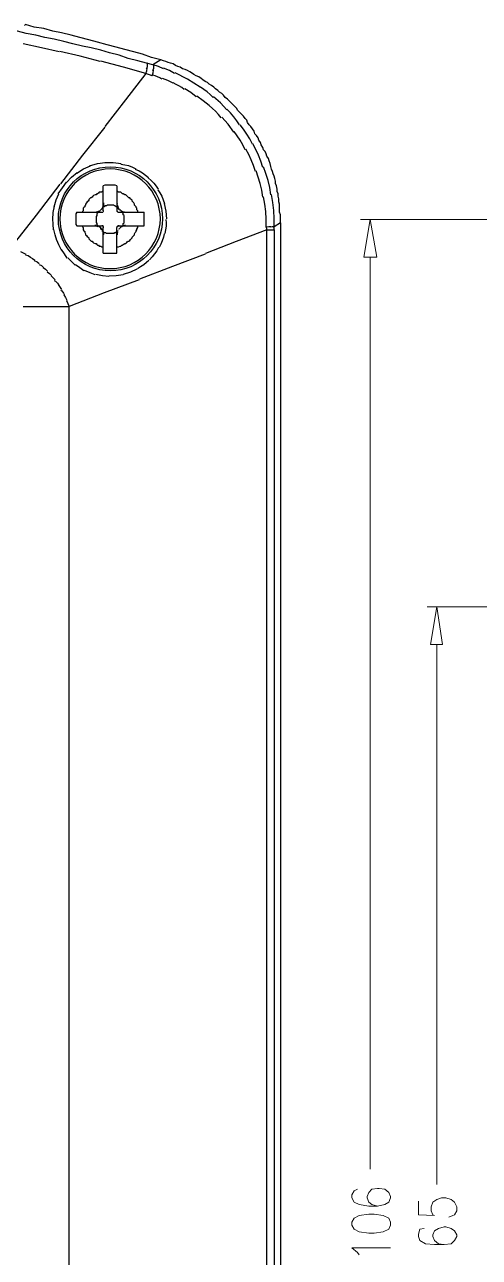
# Model space of a CAD drawing. Header units: millimetres. Extents: x 9 to 367, y 9 to 251.
# Drawn here: x 204.4 to 228.4, y 167.9 to 233 of the extents above; entities that cross this region are included whole.
import ezdxf

# ---------------------------------------------------------------- set-up
doc = ezdxf.new("R2010")
doc.units = ezdxf.units.MM
doc.layers.add('图层 1', color=7, linetype='Continuous')

msp = doc.modelspace()

# ---------------------------------------------------------------- linework, layer by layer
at = {"layer": '图层 1', "color": 7, "lineweight": 25}
for points in [[(204.469859, 232.960298), (204.427878, 232.917965)], [(211.624298, 231.097702), (211.116298, 231.224702), (210.650631, 231.394035), (210.184965, 231.521035), (209.719651, 231.648035), (209.253631, 231.775035), (208.787965, 231.902035), (208.280317, 232.029035), (207.814298, 232.156035), (207.348631, 232.283035), (206.882965, 232.410035), (206.374965, 232.537035), (205.909298, 232.621702), (205.443631, 232.748702), (204.935631, 232.833369), (204.469965, 232.960369)], [(210.862227, 230.928369), (210.396914, 231.055369), (209.888561, 231.182369), (209.422894, 231.351702), (208.914894, 231.478702), (208.449227, 231.605702), (207.941228, 231.732702), (207.475561, 231.817369), (206.967561, 231.944369), (206.502247, 232.071369), (205.993894, 232.198369), (205.486247, 232.283035), (205.020228, 232.410035), (204.512227, 232.494702), (204.046914, 232.621702), (203.538561, 232.706369), (203.030561, 232.791035), (202.522561, 232.875702)], [(206.247859, 231.520929), (205.312998, 231.745076), (204.347445, 231.943557)], [(208.406929, 231.012929), (207.360987, 231.291095), (206.285677, 231.539627)], [(210.819859, 230.378), (209.644888, 230.721165), (208.442137, 231.033108)], [(211.624298, 231.097702), (211.200965, 230.843702)], [(217.931929, 222.503894), (217.931929, 222.673227), (217.931929, 222.800227), (217.931929, 222.927227), (217.889596, 223.054227), (217.889596, 223.223561), (217.889596, 223.350561), (217.889596, 223.477561), (217.847263, 223.604561), (217.847263, 223.773894), (217.805282, 223.900894), (217.805282, 224.027894), (217.762949, 224.154894), (217.762949, 224.281894), (217.720263, 224.451227), (217.677929, 224.578227), (217.677929, 224.705227), (217.635596, 224.832227), (217.593263, 224.959228), (217.550929, 225.086227), (217.508596, 225.213227), (217.466263, 225.340227), (217.424282, 225.467227), (217.381596, 225.636561), (217.339263, 225.763561), (217.296929, 225.890561), (217.212263, 226.017561), (217.169929, 226.144561), (217.127949, 226.271561), (217.042929, 226.356227), (217.000596, 226.483227), (216.915929, 226.610227), (216.873596, 226.737227), (216.788929, 226.864227), (216.746949, 226.991227), (216.661929, 227.118227), (216.577263, 227.202894), (216.534929, 227.329894), (216.450263, 227.456894), (216.365949, 227.583894), (216.280929, 227.668561), (216.196263, 227.795561), (216.153929, 227.922561), (216.069616, 228.007227), (215.984596, 228.134227), (215.899929, 228.218894), (215.772929, 228.345894), (215.688616, 228.430561), (215.603596, 228.557561), (215.518929, 228.642227), (215.434263, 228.726894), (215.307616, 228.853894), (215.222596, 228.938561), (215.137929, 229.023227), (215.011282, 229.107894), (214.926263, 229.234894), (214.841596, 229.319561), (214.714596, 229.404227), (214.630282, 229.488894), (214.502929, 229.573561), (214.418263, 229.658227), (214.291263, 229.742894), (214.164263, 229.827561), (214.079596, 229.912227), (213.952949, 229.954561), (213.825596, 230.039227), (213.740929, 230.123894), (213.613929, 230.208561), (213.486929, 230.250894), (213.359929, 230.335561), (213.232929, 230.420227), (213.148263, 230.462561), (213.021263, 230.547227), (212.894616, 230.589561), (212.767263, 230.631894), (212.640263, 230.716561), (212.513616, 230.758894), (212.386263, 230.801227), (212.259263, 230.885894), (212.132616, 230.928227), (212.005263, 230.970561), (211.878263, 231.012894), (211.751263, 231.055227), (211.624263, 231.097561)], [(210.819859, 230.378), (209.753588, 228.986733), (208.664034, 227.583294)], [(210.819859, 230.378), (210.874451, 230.528592), (210.899939, 230.665161)], [(211.158526, 230.250894), (210.819859, 230.377894)], [(211.200894, 230.843631), (210.862227, 230.928298)], [(210.862227, 230.631929), (210.889072, 230.69689), (210.904208, 230.752888), (210.911142, 230.804322), (210.91338, 230.855591)], [(210.904596, 230.843631), (210.9098, 230.903074), (210.890132, 230.942409)], [(211.158526, 230.250894), (211.214, 230.423711), (211.238253, 230.564514)], [(211.200894, 230.547333), (211.241287, 230.655283), (211.246755, 230.756883)], [(211.751404, 230.631929), (211.490833, 230.755402), (211.217298, 230.846066)], [(211.243263, 230.716667), (211.24097, 230.802568), (211.21751, 230.846136)], [(212.343965, 230.378), (212.066858, 230.539219), (211.764351, 230.663397)], [(213.021263, 230.081737), (212.371446, 230.412643)], [(211.666667, 230.081737), (211.560872, 230.149719), (211.444196, 230.205165), (211.320046, 230.25155), (211.191828, 230.292346)], [(212.259227, 229.870035), (211.987104, 230.004091), (211.702544, 230.119096)], [(212.852141, 229.531369), (212.717832, 229.636557), (212.574329, 229.727557), (212.424211, 229.80804), (212.270058, 229.881677)], [(213.698596, 229.658333), (213.36672, 229.880539), (213.022674, 230.083431)], [(213.487071, 229.150369), (213.198057, 229.377734), (212.878882, 229.571233)], [(214.164369, 228.684561), (213.846736, 228.939531), (213.51561, 229.177039)], [(214.375894, 229.107965), (214.219724, 229.265149), (214.053896, 229.408179), (213.880793, 229.54036), (213.702794, 229.665001)], [(215.095561, 228.473035), (214.759716, 228.825857), (214.398472, 229.144019)], [(214.799298, 228.049631), (214.656914, 228.225094), (214.502127, 228.388122), (214.337881, 228.54136), (214.16712, 228.687454)], [(215.772859, 227.668631), (215.627696, 227.886665), (215.465634, 228.09633), (215.290408, 228.298522), (215.105756, 228.494131)], [(215.476596, 227.287596), (215.168092, 227.704491), (214.828896, 228.078524)], [(208.661176, 227.541667), (207.488499, 226.066174), (206.31344, 224.559989)], [(216.06951, 226.356369), (215.947449, 226.613042), (215.807396, 226.857445), (215.652791, 227.091728), (215.487074, 227.318041)], [(216.450192, 226.652667), (216.309417, 226.925347), (216.15452, 227.186287), (215.987386, 227.437239), (215.809901, 227.679956)], [(217.000702, 225.425), (216.897597, 225.756087), (216.772234, 226.073185), (216.628284, 226.378839), (216.469419, 226.675597)], [(216.619667, 225.213298), (216.514142, 225.524062), (216.391684, 225.820605), (216.254542, 226.105771), (216.104964, 226.382404)], [(206.628894, 224.620561), (206.904722, 224.910015), (207.203569, 225.149727)], [(207.179439, 225.128737), (207.534686, 225.349576), (207.895225, 225.51009)], [(207.856737, 225.509561), (208.280203, 225.623023), (208.686471, 225.682775)], [(208.661176, 225.678894), (209.099018, 225.686347), (209.514899, 225.633739)], [(209.507631, 225.594333), (209.715346, 225.568751), (209.917074, 225.518001), (210.112518, 225.44615), (210.301381, 225.357267)], [(210.269667, 225.340263), (210.465695, 225.250315), (210.645684, 225.143766), (210.811848, 225.022664), (210.966403, 224.88906)], [(217.000702, 223.858702), (216.946429, 224.21918), (216.865764, 224.56977), (216.762875, 224.911959), (216.641927, 225.247235)], [(217.424106, 223.985631), (217.362226, 224.361852), (217.275145, 224.732682), (217.166236, 225.098022), (217.038872, 225.457773)], [(206.290263, 224.536), (205.029259, 222.911635), (203.752379, 221.268219)], [(206.20549, 224.028), (206.417245, 224.348014), (206.641171, 224.639717)], [(209.296106, 224.451227), (209.211439, 224.493561), (209.169106, 224.493561), (209.126772, 224.493561), (209.041753, 224.493561), (208.99942, 224.493561), (208.957439, 224.493561), (208.872772, 224.493561), (208.830439, 224.493561), (208.74542, 224.493561), (208.703086, 224.493561), (208.661106, 224.493561), (208.576439, 224.451227)], [(210.947, 224.874631), (211.100502, 224.740885), (211.238924, 224.593908), (211.363322, 224.435688), (211.474756, 224.268206)], [(205.993965, 223.350702), (206.099622, 223.711241), (206.238087, 224.03368)], [(208.576404, 224.154965), (208.534071, 224.154965), (208.491737, 224.112631), (208.449404, 224.112631), (208.364384, 224.112631), (208.322051, 224.070298), (208.280071, 224.027965), (208.237737, 224.027965), (208.195404, 223.985631), (208.153071, 223.985631), (208.068404, 223.943298), (208.025718, 223.900965), (207.983384, 223.858631), (207.941051, 223.816298), (207.899071, 223.816298), (207.856737, 223.773965), (207.814404, 223.731631), (207.814404, 223.689298), (207.772071, 223.646965), (207.729737, 223.604631), (207.687051, 223.562298), (207.644718, 223.477631), (207.644718, 223.435298), (207.602737, 223.392965), (207.602737, 223.350631), (207.560404, 223.308298), (207.518071, 223.265965), (207.518071, 223.181298), (207.518071, 223.138965), (207.475737, 223.096631), (207.475737, 223.054298)], [(208.576404, 223.139), (208.576404, 224.451333)], [(209.296106, 224.451227), (209.296106, 223.138894)], [(210.396808, 223.054263), (210.396808, 223.096596), (210.396808, 223.138929), (210.354474, 223.181263), (210.354474, 223.265929), (210.312141, 223.308263), (210.312141, 223.350596), (210.269808, 223.392929), (210.227474, 223.435263), (210.227474, 223.477596), (210.184788, 223.562263), (210.142455, 223.604596), (210.100122, 223.646929), (210.100122, 223.689263), (210.057788, 223.731596), (210.015808, 223.773929), (209.973474, 223.816263), (209.931141, 223.816263), (209.888808, 223.858596), (209.846122, 223.900929), (209.803788, 223.943263), (209.761455, 223.985596), (209.719474, 223.985596), (209.634808, 224.027929), (209.592474, 224.027929), (209.550141, 224.070263), (209.507455, 224.112596), (209.465122, 224.112596), (209.380455, 224.112596), (209.338474, 224.154929), (209.296141, 224.154929)], [(211.455141, 224.239702), (211.567644, 224.078626), (211.662222, 223.903064), (211.740395, 223.716521), (211.803686, 223.522505)], [(217.169859, 222.292369), (217.179985, 222.699077), (217.15932, 223.098642), (217.112262, 223.492122), (217.043212, 223.880574)], [(217.593263, 222.292369), (217.599927, 222.723673), (217.57752, 223.150412), (217.529118, 223.572787), (217.457796, 223.990994)], [(205.909227, 222.673404), (205.93917, 223.044967), (206.000597, 223.383193)], [(208.406929, 223.139), (208.430345, 223.168413), (208.450321, 223.186978)], [(208.449298, 223.181369), (208.479461, 223.21529), (208.498775, 223.237637), (208.510814, 223.25231), (208.519148, 223.263213)], [(208.449298, 223.181369), (208.486692, 223.223349)], [(208.491667, 223.223596), (208.530208, 223.2796), (208.547053, 223.306499)], [(208.534035, 223.350702), (208.575487, 223.375485), (208.588363, 223.399738)], [(208.534035, 223.265965), (208.55776, 223.323953), (208.570371, 223.352042)], [(208.576404, 223.477667), (208.607625, 223.521323), (208.612387, 223.549633)], [(208.576404, 223.435298), (208.603215, 223.471943), (208.609918, 223.498798)], [(208.576404, 223.392894), (208.594396, 223.423145), (208.601804, 223.448633)], [(209.296106, 223.350702), (209.253773, 223.350702), (209.211439, 223.393035), (209.169106, 223.393035), (209.126772, 223.435369), (209.084086, 223.435369), (209.041753, 223.435369), (208.99942, 223.435369), (208.957439, 223.435369), (208.915106, 223.435369), (208.872772, 223.435369), (208.830439, 223.435369), (208.788106, 223.435369), (208.74542, 223.393035), (208.703086, 223.393035), (208.661106, 223.393035), (208.618773, 223.350702), (208.576439, 223.350702)], [(209.296106, 223.520035), (209.309952, 223.5203), (209.313745, 223.498869)], [(209.296106, 223.477667), (209.314759, 223.471008), (209.321506, 223.448739)], [(209.296106, 223.435298), (209.324504, 223.422378), (209.334911, 223.399667)], [(209.296106, 223.392894), (209.338527, 223.374682), (209.352903, 223.351972)], [(209.338474, 223.350702), (209.362375, 223.328786), (209.376222, 223.306605)], [(209.338474, 223.265965), (209.366989, 223.278378), (209.385085, 223.279547), (209.396369, 223.273307)], [(209.38049, 223.223596), (209.417003, 223.238148), (209.436582, 223.223596)], [(209.422859, 223.181369), (209.452404, 223.199537), (209.472953, 223.187013)], [(209.465263, 223.181369), (209.513241, 223.154557)], [(211.793808, 223.520035), (211.888264, 223.120426), (211.919749, 222.711821)], [(205.951596, 222.123035), (205.926725, 222.423514), (205.917729, 222.711821)], [(207.179439, 223.054263), (207.137106, 222.969596), (207.137106, 222.927263), (207.137106, 222.884929), (207.137106, 222.800263), (207.137106, 222.757929), (207.137106, 222.673263), (207.137106, 222.630929), (207.137106, 222.588596), (207.137106, 222.503929), (207.137106, 222.461596), (207.137106, 222.419263), (207.179439, 222.334596)], [(207.179439, 223.054263), (208.491773, 223.054263)], [(208.110631, 223.054263), (208.14807, 223.061318), (208.17519, 223.064141)], [(208.153, 223.054263), (208.197318, 223.066257), (208.224967, 223.071902)], [(208.195404, 223.054263), (208.24616, 223.07587), (208.274426, 223.085307)], [(208.280141, 223.054263), (208.280141, 223.011929), (208.237808, 222.969596), (208.237808, 222.927263), (208.237808, 222.884929), (208.195474, 222.842596), (208.195474, 222.800263), (208.195474, 222.757929), (208.195474, 222.715596), (208.195474, 222.673263), (208.195474, 222.630929), (208.195474, 222.588596), (208.195474, 222.546263), (208.195474, 222.503929), (208.237808, 222.503929), (208.237808, 222.461596), (208.237808, 222.419263), (208.280141, 222.376929), (208.280141, 222.334596)], [(208.237772, 223.054263), (208.293644, 223.089937), (208.321734, 223.103652)], [(208.280141, 223.096631), (208.339584, 223.113609), (208.367277, 223.126617)], [(208.364526, 223.096631), (208.388911, 223.136319), (208.410387, 223.15484)], [(208.491667, 223.054263), (208.513274, 223.060877)], [(208.534035, 223.054263), (208.55335, 223.069961)], [(208.576404, 223.054263), (208.574111, 223.079442)], [(208.576404, 223.139), (208.607537, 223.152538)], [(208.576404, 223.139), (208.604053, 223.134855)], [(208.576404, 223.096631), (208.597218, 223.112639)], [(208.576404, 223.096631), (208.58712, 223.097513)], [(209.296106, 223.139), (209.309511, 223.155095), (209.311275, 223.166164)], [(209.296106, 223.096631), (209.312378, 223.131997), (209.313039, 223.145668)], [(209.296106, 223.096631), (209.318595, 223.114976), (209.318331, 223.125912)], [(209.338474, 223.054263), (209.333447, 223.094347), (209.327891, 223.107179)], [(209.338474, 223.054263), (209.346324, 223.081074)], [(209.338474, 223.054263), (209.361449, 223.071108)], [(209.38049, 223.054263), (209.383445, 223.064405)], [(209.38049, 223.054263), (209.401128, 223.061054)], [(209.38049, 223.054263), (210.73551, 223.054263)], [(209.507631, 223.139), (209.533561, 223.138118), (209.556315, 223.126653)], [(209.55, 223.096631), (209.578002, 223.110742), (209.601506, 223.103687)], [(209.592369, 223.096631), (209.649166, 223.085342)], [(209.592369, 222.334561), (209.634702, 222.376894), (209.634702, 222.419227), (209.634702, 222.461561), (209.677035, 222.503894), (209.677035, 222.546227), (209.677035, 222.588561), (209.677035, 222.630894), (209.677035, 222.673227), (209.677035, 222.715561), (209.677035, 222.757894), (209.677035, 222.800227), (209.677035, 222.842561), (209.677035, 222.884894), (209.634702, 222.927227), (209.634702, 222.969561), (209.634702, 223.011894), (209.592369, 223.054227)], [(209.634737, 223.054263), (209.671955, 223.074195), (209.69859, 223.071902)], [(209.677141, 223.054263), (209.720577, 223.065287), (209.748402, 223.064141)], [(209.71951, 223.054263), (209.770222, 223.06101), (209.799237, 223.061671)], [(210.735474, 222.334561), (210.735474, 222.419227), (210.735474, 222.461561), (210.735474, 222.503894), (210.735474, 222.588561), (210.735474, 222.630894), (210.735474, 222.673227), (210.735474, 222.757894), (210.735474, 222.800227), (210.735474, 222.884894), (210.735474, 222.927227), (210.735474, 222.969561), (210.735474, 223.054227)], [(211.878192, 222.673404), (211.896923, 222.500477), (211.891245, 222.317098), (211.865195, 222.127899), (211.822806, 221.937509)], [(206.121106, 221.572702), (206.031588, 221.860657), (205.966942, 222.141732)], [(207.179439, 222.334561), (208.491773, 222.334561)], [(207.475702, 222.334561), (207.475702, 222.292227), (207.518035, 222.249894), (207.518035, 222.165227), (207.518035, 222.122894), (207.560369, 222.080561), (207.602702, 222.038227), (207.602702, 221.995894), (207.644682, 221.911227), (207.644682, 221.868894), (207.687369, 221.826561), (207.729702, 221.784227), (207.772035, 221.741894), (207.814369, 221.699561), (207.814369, 221.657227), (207.856702, 221.614894), (207.899035, 221.572561), (207.941016, 221.530227), (207.983349, 221.530227), (208.026035, 221.487894), (208.068369, 221.445561), (208.153035, 221.403227), (208.195369, 221.403227), (208.237702, 221.360894), (208.280035, 221.318561), (208.322016, 221.318561), (208.364702, 221.276227), (208.449369, 221.276227), (208.491702, 221.233894), (208.534035, 221.233894), (208.576369, 221.233894)], [(208.153, 222.334561), (208.147047, 222.358858), (208.124425, 222.362783)], [(208.195404, 222.334561), (208.196418, 222.354537), (208.174943, 222.359961)], [(208.237772, 222.334561), (208.245313, 222.345629), (208.225073, 222.3522)], [(208.280141, 222.292369), (208.293017, 222.326897), (208.274144, 222.338935)], [(208.364526, 222.292369), (208.321839, 222.320591)], [(208.406929, 222.25), (208.388894, 222.281441), (208.367418, 222.297272)], [(208.449298, 222.207631), (208.430954, 222.250009), (208.410492, 222.269367)], [(208.449298, 222.165263), (208.464379, 222.215004), (208.450356, 222.237229)], [(208.491667, 222.123035), (208.500177, 222.176393), (208.486728, 222.200646)], [(208.491667, 222.334561), (208.515832, 222.35877), (208.528356, 222.361019)], [(208.491667, 222.334561), (208.533603, 222.355287), (208.547758, 222.355375)], [(208.534035, 222.080667), (208.532051, 222.134994), (208.519219, 222.160747)], [(208.534035, 222.334561), (208.555687, 222.348584), (208.566491, 222.346202)], [(208.534035, 222.334561), (208.570812, 222.338485), (208.582719, 222.33315)], [(208.534035, 222.038298), (208.554849, 222.09095), (208.547088, 222.117673)], [(208.576404, 221.995929), (208.578521, 222.04501), (208.570054, 222.072129)], [(208.576404, 222.292369), (208.588883, 222.32015)], [(208.576404, 222.292369), (208.598364, 222.30476)], [(208.576404, 222.292369), (208.604758, 222.287694)], [(208.576404, 222.25), (208.607757, 222.264773)], [(208.576404, 220.895404), (208.576404, 222.250071)], [(208.576404, 222.038298), (208.618737, 221.995965), (208.661071, 221.995965), (208.703051, 221.995965), (208.745384, 221.953631), (208.788071, 221.953631), (208.830404, 221.953631), (208.872737, 221.953631), (208.915071, 221.953631), (208.957404, 221.953631), (208.999384, 221.953631), (209.041718, 221.953631), (209.084051, 221.953631), (209.126737, 221.953631), (209.169071, 221.953631), (209.169071, 221.995965), (209.211404, 221.995965), (209.253737, 221.995965), (209.296071, 222.038298)], [(208.576404, 221.953737), (208.59272, 221.997393), (208.588398, 222.024646)], [(208.576404, 221.911333), (208.602201, 221.948728), (208.601804, 221.975539)], [(208.576404, 221.868965), (208.607316, 221.899304), (208.609918, 221.925409)], [(209.296106, 221.234035), (209.338439, 221.234035), (209.38042, 221.234035), (209.465086, 221.276369), (209.507772, 221.276369), (209.550106, 221.318702), (209.592439, 221.318702), (209.634773, 221.361035), (209.719439, 221.403369), (209.76142, 221.403369), (209.803753, 221.445702), (209.846439, 221.488035), (209.888772, 221.530369), (209.931106, 221.530369), (209.973439, 221.572702), (210.015772, 221.615035), (210.057753, 221.657369), (210.100086, 221.699702), (210.100086, 221.742035), (210.14242, 221.784369), (210.185106, 221.826702), (210.227439, 221.869035), (210.227439, 221.911369), (210.269772, 221.996035), (210.312106, 222.038369), (210.312106, 222.080702), (210.354439, 222.123035), (210.354439, 222.165369), (210.396773, 222.250035), (210.396773, 222.292369), (210.396773, 222.334702)], [(209.296106, 222.292369), (209.329884, 222.322311), (209.340909, 222.332938)], [(209.296106, 222.292369), (209.319786, 222.307053)], [(209.296106, 222.25), (209.313039, 222.285013), (209.318331, 222.298331)], [(209.296106, 222.25), (209.309732, 222.26733), (209.313039, 222.278575)], [(209.296106, 220.895404), (209.296106, 222.250071)], [(209.296106, 221.995929), (209.322829, 221.996547), (209.321506, 221.975468)], [(209.296106, 221.953737), (209.313789, 221.947784), (209.313745, 221.925162)], [(209.296106, 221.911333), (209.309644, 221.898281), (209.311275, 221.874644)], [(209.338474, 222.038298), (209.334947, 222.02454)], [(209.338474, 222.334561), (209.380764, 222.355992), (209.395272, 222.361019)], [(209.338474, 222.334561), (209.363742, 222.34973), (209.375516, 222.355375)], [(209.338474, 222.292369), (209.348352, 222.334922), (209.357172, 222.345991)], [(209.338474, 222.080667), (209.359465, 222.090589), (209.352938, 222.0722)], [(209.38049, 222.334561), (209.403818, 222.358991), (209.415768, 222.362783)], [(209.38049, 222.334561), (210.73551, 222.334561)], [(209.422859, 222.165263), (209.418405, 222.176728), (209.404162, 222.160677)], [(209.465263, 222.207631), (209.453489, 222.215745), (209.436688, 222.200576)], [(209.507631, 222.25), (209.492065, 222.251455), (209.473059, 222.2373)], [(209.55, 222.292369), (209.513311, 222.269438)], [(209.592369, 222.292369), (209.577376, 222.306215), (209.556032, 222.297307)], [(209.634737, 222.334561), (209.623316, 222.329887), (209.601576, 222.32045)], [(209.677141, 222.334561), (209.649272, 222.338794)], [(209.71951, 222.334561), (209.719642, 222.353567), (209.698343, 222.3522)], [(209.761526, 222.334561), (209.769154, 222.358506), (209.748473, 222.359961)], [(211.793808, 221.911333), (211.753624, 221.734399), (211.692737, 221.554455), (211.614123, 221.374709), (211.520758, 221.198369)], [(217.212227, 222.123035), (215.597916, 221.508055), (213.982547, 220.880905)], [(217.169859, 222.292369), (217.312205, 222.311286), (217.422801, 222.312477)], [(217.212227, 222.123035), (217.212227, 222.207702), (217.169894, 222.292369)], [(217.212227, 222.123035), (217.593227, 222.123035)], [(217.212227, 117.475), (217.212227, 222.123)], [(217.381737, 222.292369), (217.488012, 222.308023), (217.564123, 222.309655)], [(217.550894, 222.292369), (217.591905, 222.307362), (217.622861, 222.30648)], [(217.931929, 222.503894), (217.593263, 222.292227)], [(217.593263, 222.123035), (217.593263, 222.292369)], [(217.593263, 222.123035), (217.593263, 117.475035)], [(217.931929, 222.503894), (217.931929, 117.051561)], [(206.375, 221.064702), (206.237505, 221.33127), (206.122764, 221.591752)], [(204.215965, 220.979965), (204.357914, 220.922682), (204.483723, 220.850848)], [(204.469859, 220.810631), (204.605105, 220.768871), (204.728445, 220.694567)], [(204.724106, 220.683702), (204.848945, 220.610148), (204.968228, 220.52601)], [(206.671263, 220.641298), (206.527197, 220.862181), (206.375988, 221.08862)], [(207.094667, 220.260298), (206.897243, 220.459662), (206.706964, 220.653998)], [(208.576404, 220.895404), (208.661071, 220.895404), (208.703051, 220.895404), (208.745384, 220.895404), (208.830404, 220.895404), (208.872737, 220.895404), (208.957404, 220.895404), (208.999384, 220.895404), (209.041718, 220.895404), (209.126737, 220.895404), (209.169071, 220.895404), (209.211404, 220.895404), (209.296071, 220.895404)], [(213.952843, 220.853), (212.228465, 220.196966), (210.481862, 219.520558)], [(211.497157, 221.191667), (211.402971, 221.021584), (211.290561, 220.857322), (211.16274, 220.700335), (211.022318, 220.552081)], [(204.935631, 220.514369), (205.08177, 220.435214), (205.20092, 220.344682)], [(205.189526, 220.302667), (205.312865, 220.243665), (205.424828, 220.150267)], [(205.401404, 220.133333), (205.531006, 220.045227), (205.640234, 219.941775)], [(207.560474, 219.964), (207.339195, 220.126057), (207.106802, 220.291025)], [(208.153, 219.752298), (207.882375, 219.86404), (207.594553, 219.991129)], [(210.354439, 220.048596), (210.013127, 219.894212), (209.634773, 219.774488)], [(210.989369, 220.514369), (210.859761, 220.399148), (210.712129, 220.283696), (210.550276, 220.172014), (210.378005, 220.068105)], [(205.612929, 219.921631), (205.740062, 219.830438), (205.843646, 219.721254)], [(205.82449, 219.709929), (205.937732, 219.605243), (206.032982, 219.489443)], [(205.993965, 219.456035), (206.0615, 219.415604), (206.117261, 219.365151), (206.164819, 219.307753), (206.207748, 219.246485)], [(210.481192, 219.498404), (208.628932, 218.798008), (206.776673, 218.079884)], [(208.872702, 219.667561), (208.533727, 219.707557), (208.191841, 219.773747)], [(209.634737, 219.752298), (209.261983, 219.703967), (208.883673, 219.686329)], [(206.20549, 219.244333), (206.369885, 218.988217)], [(206.332631, 218.948035), (206.393342, 218.902957), (206.442345, 218.845906), (206.483146, 218.780653), (206.519251, 218.710969)], [(206.502141, 218.693965), (206.58791, 218.559689), (206.655952, 218.410331)], [(206.756035, 218.059035), (204.343035, 218.059035)], [(206.628894, 218.397702), (206.715898, 218.244773), (206.776708, 218.080202)], [(206.756035, 218.059035), (206.756035, 121.496702)]]:
    msp.add_lwpolyline(points, dxfattribs=at)
at = {"layer": '图层 1', "color": 3, "lineweight": 5}
for points in [[(235.584929, 222.673404), (222.165263, 222.673404)], [(222.334737, 220.683702), (222.673404, 222.673369)], [(222.673404, 222.673404), (223.012071, 220.683737)], [(222.334737, 220.683702), (223.012071, 220.683702)], [(222.673404, 220.683702), (222.673404, 172.550702)], [(235.584929, 202.226227), (225.678929, 202.226227)], [(225.848404, 200.236702), (226.187071, 202.226369)], [(226.187071, 202.226227), (226.483404, 200.236561)], [(225.848404, 200.236702), (226.483404, 200.236702)], [(226.187071, 200.236702), (226.187071, 171.746369)]]:
    msp.add_lwpolyline(points, dxfattribs=at)
at = {"layer": '图层 1', "color": 7, "lineweight": 25}
msp.add_lwpolyline([(209.38049, 222.123035), (209.38684, 222.134942)], close=True, dxfattribs=at)
at = {"layer": '图层 1', "color": 7, "lineweight": 5}
for points in [[(221.996106, 171.492369), (221.826772, 171.407702), (221.69942, 171.196035), (221.69942, 171.026702), (221.826772, 170.815035), (222.08042, 170.688035), (222.588772, 170.603369), (223.054439, 170.603369), (223.435439, 170.688035), (223.647106, 170.815035), (223.731772, 171.026702), (223.731772, 171.111369), (223.647106, 171.323035), (223.435439, 171.492369), (223.138753, 171.534702), (223.054439, 171.534702), (222.757753, 171.492369), (222.588772, 171.323035), (222.503753, 171.111369), (222.503753, 171.026702), (222.588772, 170.815035), (222.757753, 170.688035), (223.054439, 170.603369)], [(225.213474, 170.857263), (225.213474, 170.137596), (226.059788, 170.095263), (225.975122, 170.137596), (225.890808, 170.349263), (225.890808, 170.560929), (225.975122, 170.814929), (226.187141, 170.941929), (226.440788, 171.026596), (226.652808, 171.026596), (226.949141, 170.941929), (227.118122, 170.814929), (227.245474, 170.560929), (227.245474, 170.349263), (227.118122, 170.137596), (227.033455, 170.095263), (226.822141, 170.010596)], [(225.509737, 169.417894), (225.297718, 169.375561), (225.213404, 169.121561), (225.213404, 168.994561), (225.297718, 168.782894), (225.594404, 168.613561), (226.060071, 168.571228), (226.568071, 168.571228), (226.949071, 168.613561), (227.118404, 168.782894), (227.245404, 168.994561), (227.245404, 169.079228), (227.118404, 169.290894), (226.949071, 169.417894), (226.652737, 169.502561), (226.568071, 169.502561), (226.271737, 169.417894), (226.060071, 169.290894), (225.975051, 169.079228), (225.975051, 168.994561), (226.060071, 168.782894), (226.271737, 168.613561), (226.568071, 168.571228)], [(222.08049, 168.020929), (221.996176, 168.147929), (221.69949, 168.401929), (223.731843, 168.401929)]]:
    msp.add_lwpolyline(points, dxfattribs=at)
msp.add_lwpolyline([(221.69949, 169.587227), (221.82649, 169.375561), (222.08049, 169.248561), (222.588843, 169.163894), (222.884824, 169.163894), (223.350843, 169.248561), (223.647176, 169.375561), (223.731843, 169.587227), (223.731843, 169.756561), (223.647176, 169.968227), (223.350843, 170.095227), (222.884824, 170.179894), (222.588843, 170.179894), (222.08049, 170.095227), (221.82649, 169.968227), (221.69949, 169.756561)], close=True, dxfattribs=at)
at = {"layer": '图层 1', "color": 7, "lineweight": 25}
msp.add_circle((208.956099, 222.712033), 2.747874, dxfattribs=at)
msp.add_ellipse((208.940682, 222.712033), major_axis=(2.650419, 0), ratio=0.99208, start_param=0, end_param=6.283185, dxfattribs=at)

doc.saveas('drawing.dxf')
